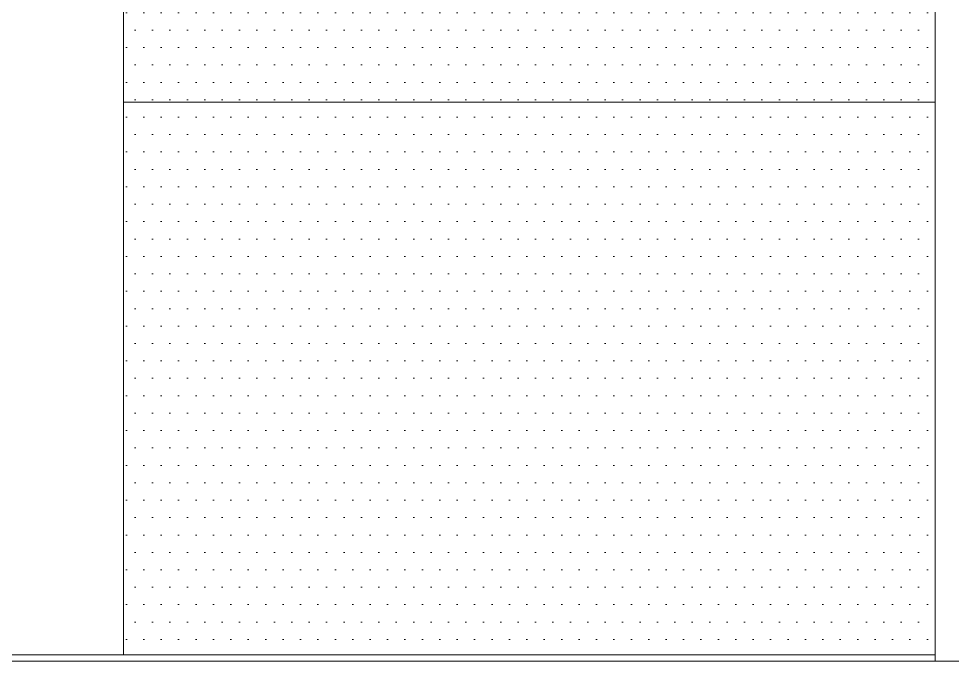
# Model space of a CAD drawing. Header units: millimetres. Extents: x 19901 to 56688, y 13732 to 29551.
# Drawn here: x 31772.8 to 32198.5, y 20711.8 to 21004.8 of the extents above; entities that cross this region are included whole.
import ezdxf

# ---------------------------------------------------------------- set-up
doc = ezdxf.new("R2010")
doc.units = ezdxf.units.MM
doc.layers.add('Wall', color=7, linetype='Continuous', lineweight=20)

msp = doc.modelspace()

# ---------------------------------------------------------------- hatches: boundary and pattern name
at = {"layer": 'Wall'}
h = msp.add_hatch(dxfattribs=at)
h.set_pattern_fill('DOTS', color=4, scale=5)
h.set_pattern_definition([(0, (-15465.7075, 2140.087), (3.96875, 7.9375), [0, -7.9375])])
h.paths.add_polyline_path([(31820.69, 20714.82), (32190.69, 20714.82), (32190.69, 21251.82), (31820.69, 21251.82)])

# ---------------------------------------------------------------- linework, layer by layer
for p, q in [((31820.69, 21251.82), (31820.69, 20714.82)), ((32190.69, 21251.82), (32190.69, 20711.82)), ((31820.69, 20714.82), (31820.69, 20966.82)), ((31820.69, 20966.82), (32190.69, 20966.82)), ((30482.32, 20711.82), (33089.66, 20711.82)), ((31038.69, 20714.82), (32190.69, 20714.82)), ((32190.69, 20714.82), (32190.69, 20711.82))]:
    msp.add_line(p, q, dxfattribs=at)

doc.saveas('drawing.dxf')
